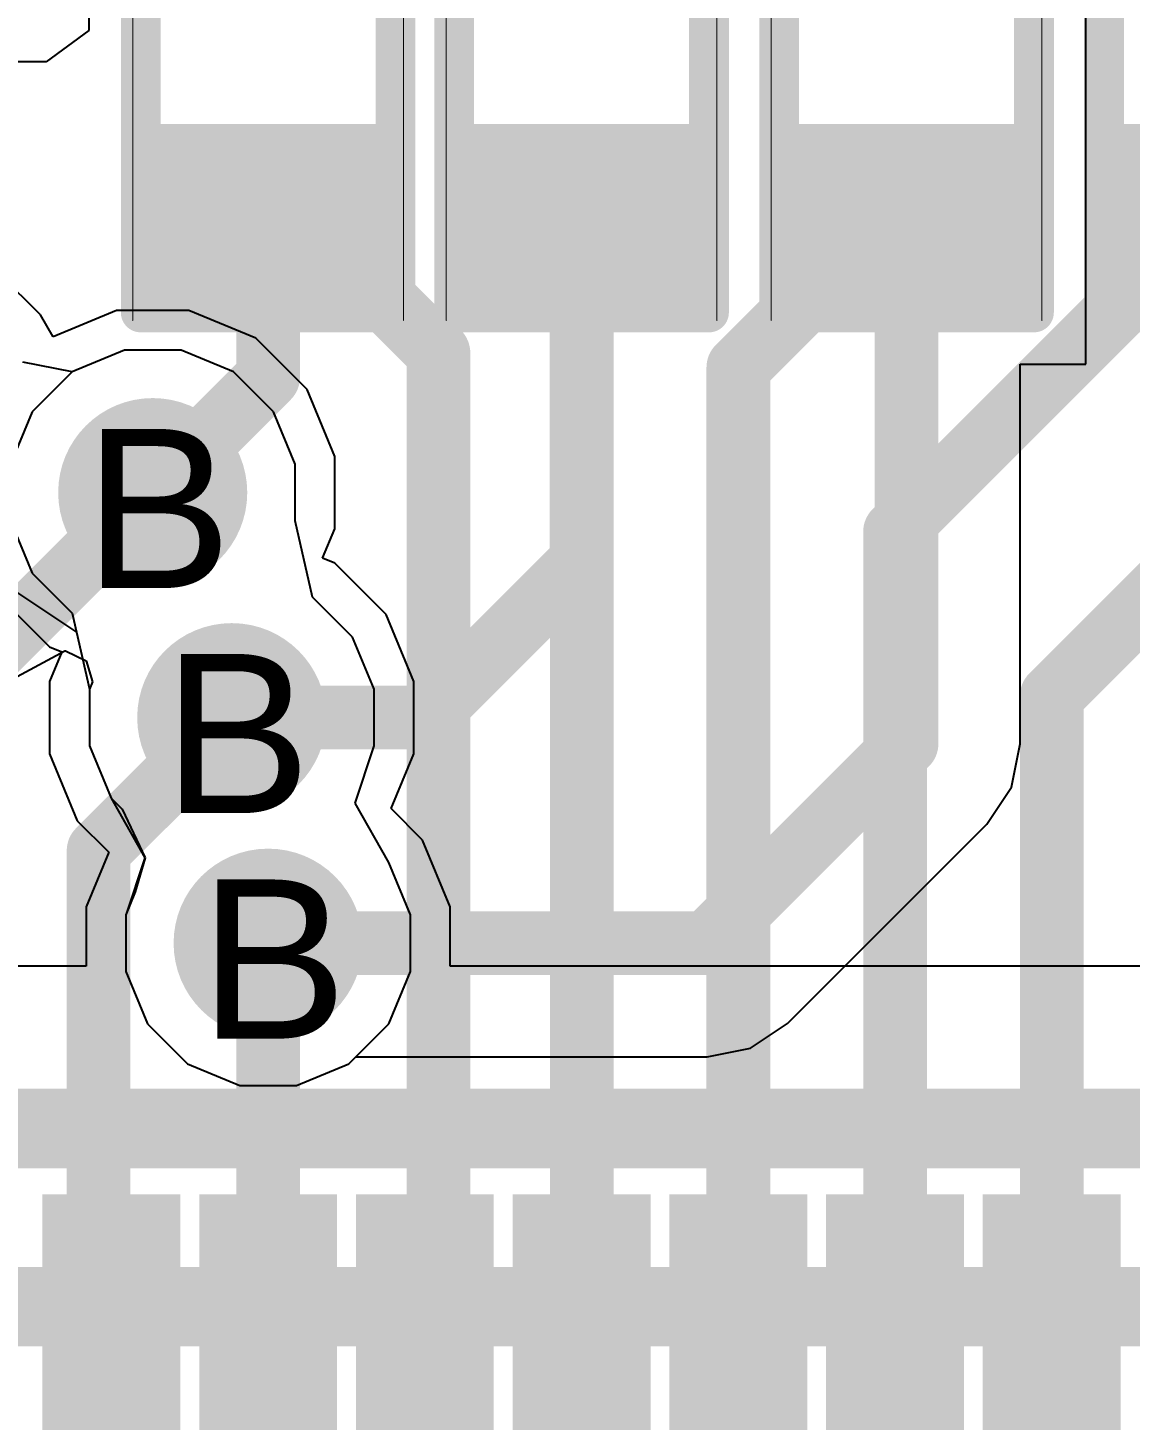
# Model space of a CAD drawing. Header units: inches. Extents: x 0 to 5379, y 0 to 5429.
# Drawn here: x 103.477 to 106.994, y 136.918 to 141.362 of the extents above; entities that cross this region are included whole.
import ezdxf

# ---------------------------------------------------------------- set-up
doc = ezdxf.new("R2010")
doc.units = ezdxf.units.IN
for name, color, linetype in [('Bottom Layer', 5, 'Continuous'), ('Bottom Overlay', 54, 'Continuous'), ('Bottom Paste', 16, 'Continuous'), ('Bottom Solder', 6, 'Continuous'), ('Drill Drawing', 1, 'Continuous'), ('GND01', 16, 'Continuous'), ('GND02', 76, 'Continuous'), ('PWR', 156, 'Continuous'), ('SIG 01', 90, 'Continuous'), ('Top Layer', 1, 'Continuous'), ('Top Overlay', 2, 'Continuous'), ('Top Paste', 8, 'Continuous'), ('Top Solder', 216, 'Continuous'), ('Via Holes', 16, 'Continuous')]:
    doc.layers.add(name, color=color, linetype=linetype)
doc.styles.add('Arial', font='', dxfattribs={"height": 0.2})
doc.styles.get('Arial').set_extended_font_data('Arial')

# ---------------------------------------------------------------- blocks, each defined once
blk = doc.blocks.new('64_VFQFPN_9X9_138')
at = {"layer": 'Top Layer'}
for points in [[(-3.396, -4.0658), (-3.096, -4.0658), (-3.096, -4.9258), (-3.396, -4.9258)], [(-2.896, -4.0658), (-2.596, -4.0658), (-2.596, -4.9258), (-2.896, -4.9258)], [(-2.396, -4.0658), (-2.096, -4.0658), (-2.096, -4.9258), (-2.396, -4.9258)], [(-1.896, -4.0658), (-1.596, -4.0658), (-1.596, -4.9258), (-1.896, -4.9258)], [(-1.396, -4.0658), (-1.096, -4.0658), (-1.096, -4.9258), (-1.396, -4.9258)], [(-0.896, -4.0658), (-0.596, -4.0658), (-0.596, -4.9258), (-0.896, -4.9258)], [(-0.396, -4.0658), (-0.096, -4.0658), (-0.096, -4.9258), (-0.396, -4.9258)]]:
    blk.add_hatch(color=1, dxfattribs=at).paths.add_polyline_path(points)
at = {"layer": 'Top Paste'}
for points in [[(-3.396, -4.0658), (-3.096, -4.0658), (-3.096, -4.9258), (-3.396, -4.9258)], [(-2.896, -4.0658), (-2.596, -4.0658), (-2.596, -4.9258), (-2.896, -4.9258)], [(-2.396, -4.0658), (-2.096, -4.0658), (-2.096, -4.9258), (-2.396, -4.9258)], [(-1.896, -4.0658), (-1.596, -4.0658), (-1.596, -4.9258), (-1.896, -4.9258)], [(-1.396, -4.0658), (-1.096, -4.0658), (-1.096, -4.9258), (-1.396, -4.9258)], [(-0.896, -4.0658), (-0.596, -4.0658), (-0.596, -4.9258), (-0.896, -4.9258)], [(-0.396, -4.0658), (-0.096, -4.0658), (-0.096, -4.9258), (-0.396, -4.9258)]]:
    blk.add_hatch(color=8, dxfattribs=at).paths.add_polyline_path(points)
at = {"layer": 'Top Solder'}
for points in [[(-3.466, -3.9958), (-3.026, -3.9958), (-3.026, -4.9958), (-3.466, -4.9958)], [(-2.966, -3.9958), (-2.526, -3.9958), (-2.526, -4.9958), (-2.966, -4.9958)], [(-2.466, -3.9958), (-2.026, -3.9958), (-2.026, -4.9958), (-2.466, -4.9958)], [(-1.966, -3.9958), (-1.526, -3.9958), (-1.526, -4.9958), (-1.966, -4.9958)], [(-1.466, -3.9958), (-1.026, -3.9958), (-1.026, -4.9958), (-1.466, -4.9958)], [(-0.966, -3.9958), (-0.526, -3.9958), (-0.526, -4.9958), (-0.966, -4.9958)], [(-0.466, -3.9958), (-0.026, -3.9958), (-0.026, -4.9958), (-0.466, -4.9958)]]:
    blk.add_hatch(color=216, dxfattribs=at).paths.add_polyline_path(points)
blk = doc.blocks.new('R___0402_298')
at = {"layer": 'Top Layer'}
for points in [[(-0.6985, -0.3175), (-0.6985, 0.3175), (-0.2413, 0.3175), (-0.2413, -0.3175)], [(0.2413, -0.3175), (0.2413, 0.3175), (0.6985, 0.3175), (0.6985, -0.3175)]]:
    blk.add_hatch(color=1, dxfattribs=at).paths.add_polyline_path(points)
at = {"layer": 'Top Paste'}
for points in [[(-0.6985, -0.3175), (-0.6985, 0.3175), (-0.2413, 0.3175), (-0.2413, -0.3175)], [(0.2413, -0.3175), (0.2413, 0.3175), (0.6985, 0.3175), (0.6985, -0.3175)]]:
    blk.add_hatch(color=8, dxfattribs=at).paths.add_polyline_path(points)
at = {"layer": 'Top Solder'}
for points in [[(-0.7535, -0.3725), (-0.7535, 0.3725), (-0.1863, 0.3725), (-0.1863, -0.3725)], [(0.1863, -0.3725), (0.1863, 0.3725), (0.7535, 0.3725), (0.7535, -0.3725)]]:
    blk.add_hatch(color=216, dxfattribs=at).paths.add_polyline_path(points)
at = {"layer": 'Top Overlay'}
for points in [[(-0.7874, 0.4064, 0.127, 0.127, 0), (-0.7874, -0.4064, 0.127, 0.127, 0)], [(-0.7874, 0.4064, 0.127, 0.127, 0), (0.7874, 0.4064, 0.127, 0.127, 0)], [(0.7874, 0.4064, 0.127, 0.127, 0), (0.7874, -0.4064, 0.127, 0.127, 0)], [(-0.7874, -0.4064, 0.127, 0.127, 0), (0.7874, -0.4064, 0.127, 0.127, 0)], [(-0.8128, -0.4318, 0.00323, 0.00323, 0), (0.8128, -0.4318, 0.00323, 0.00323, 0)]]:
    blk.add_lwpolyline(points, format="xyseb", dxfattribs=at)
for points in [[(-0.8191, 0.4064, 0.0635, 0.0635, 1), (-0.7556, 0.4064, 0.0635, 0.0635, 1)], [(-0.8191, 0.4064, 0.0635, 0.0635, 1), (-0.7556, 0.4064, 0.0635, 0.0635, 1)], [(0.7556, 0.4064, 0.0635, 0.0635, 1), (0.8191, 0.4064, 0.0635, 0.0635, 1)], [(0.7556, 0.4064, 0.0635, 0.0635, 1), (0.8191, 0.4064, 0.0635, 0.0635, 1)], [(-0.8191, -0.4064, 0.0635, 0.0635, 1), (-0.7556, -0.4064, 0.0635, 0.0635, 1)], [(-0.8191, -0.4064, 0.0635, 0.0635, 1), (-0.7556, -0.4064, 0.0635, 0.0635, 1)], [(0.7556, -0.4064, 0.0635, 0.0635, 1), (0.8191, -0.4064, 0.0635, 0.0635, 1)], [(0.7556, -0.4064, 0.0635, 0.0635, 1), (0.8191, -0.4064, 0.0635, 0.0635, 1)], [(-0.8136, -0.4318, 0.00161, 0.00161, 1), (-0.812, -0.4318, 0.00161, 0.00161, 1)], [(0.812, -0.4318, 0.00161, 0.00161, 1), (0.8136, -0.4318, 0.00161, 0.00161, 1)]]:
    blk.add_lwpolyline(points, format="xyseb", close=True, dxfattribs=at)
blk = doc.blocks.new('R___0402_300')
at = {"layer": 'Top Layer'}
for points in [[(-0.6985, -0.3175), (-0.6985, 0.3175), (-0.2413, 0.3175), (-0.2413, -0.3175)], [(0.2413, -0.3175), (0.2413, 0.3175), (0.6985, 0.3175), (0.6985, -0.3175)]]:
    blk.add_hatch(color=1, dxfattribs=at).paths.add_polyline_path(points)
at = {"layer": 'Top Paste'}
for points in [[(-0.6985, -0.3175), (-0.6985, 0.3175), (-0.2413, 0.3175), (-0.2413, -0.3175)], [(0.2413, -0.3175), (0.2413, 0.3175), (0.6985, 0.3175), (0.6985, -0.3175)]]:
    blk.add_hatch(color=8, dxfattribs=at).paths.add_polyline_path(points)
at = {"layer": 'Top Solder'}
for points in [[(-0.7535, -0.3725), (-0.7535, 0.3725), (-0.1863, 0.3725), (-0.1863, -0.3725)], [(0.1863, -0.3725), (0.1863, 0.3725), (0.7535, 0.3725), (0.7535, -0.3725)]]:
    blk.add_hatch(color=216, dxfattribs=at).paths.add_polyline_path(points)
at = {"layer": 'Top Overlay'}
for points in [[(-0.7874, 0.4064, 0.127, 0.127, 0), (-0.7874, -0.4064, 0.127, 0.127, 0)], [(-0.7874, 0.4064, 0.127, 0.127, 0), (0.7874, 0.4064, 0.127, 0.127, 0)], [(0.7874, 0.4064, 0.127, 0.127, 0), (0.7874, -0.4064, 0.127, 0.127, 0)], [(-0.7874, -0.4064, 0.127, 0.127, 0), (0.7874, -0.4064, 0.127, 0.127, 0)], [(-0.8128, -0.4318, 0.00323, 0.00323, 0), (0.8128, -0.4318, 0.00323, 0.00323, 0)]]:
    blk.add_lwpolyline(points, format="xyseb", dxfattribs=at)
for points in [[(-0.8191, 0.4064, 0.0635, 0.0635, 1), (-0.7556, 0.4064, 0.0635, 0.0635, 1)], [(-0.8191, 0.4064, 0.0635, 0.0635, 1), (-0.7556, 0.4064, 0.0635, 0.0635, 1)], [(0.7556, 0.4064, 0.0635, 0.0635, 1), (0.8191, 0.4064, 0.0635, 0.0635, 1)], [(0.7556, 0.4064, 0.0635, 0.0635, 1), (0.8191, 0.4064, 0.0635, 0.0635, 1)], [(-0.8191, -0.4064, 0.0635, 0.0635, 1), (-0.7556, -0.4064, 0.0635, 0.0635, 1)], [(-0.8191, -0.4064, 0.0635, 0.0635, 1), (-0.7556, -0.4064, 0.0635, 0.0635, 1)], [(0.7556, -0.4064, 0.0635, 0.0635, 1), (0.8191, -0.4064, 0.0635, 0.0635, 1)], [(0.7556, -0.4064, 0.0635, 0.0635, 1), (0.8191, -0.4064, 0.0635, 0.0635, 1)], [(-0.8136, -0.4318, 0.00161, 0.00161, 1), (-0.812, -0.4318, 0.00161, 0.00161, 1)], [(0.812, -0.4318, 0.00161, 0.00161, 1), (0.8136, -0.4318, 0.00161, 0.00161, 1)]]:
    blk.add_lwpolyline(points, format="xyseb", close=True, dxfattribs=at)
blk = doc.blocks.new('R___0402_B_307')
at = {"layer": 'Bottom Layer'}
for points in [[(-0.2413, 0.3175), (-0.2413, -0.3175), (-0.6985, -0.3175), (-0.6985, 0.3175)], [(0.6985, 0.3175), (0.6985, -0.3175), (0.2413, -0.3175), (0.2413, 0.3175)]]:
    blk.add_hatch(color=5, dxfattribs=at).paths.add_polyline_path(points)
at = {"layer": 'Bottom Paste'}
for points in [[(-0.2413, 0.3175), (-0.2413, -0.3175), (-0.6985, -0.3175), (-0.6985, 0.3175)], [(0.6985, 0.3175), (0.6985, -0.3175), (0.2413, -0.3175), (0.2413, 0.3175)]]:
    blk.add_hatch(color=16, dxfattribs=at).paths.add_polyline_path(points)
at = {"layer": 'Bottom Solder'}
for points in [[(-0.1863, 0.3725), (-0.1863, -0.3725), (-0.7535, -0.3725), (-0.7535, 0.3725)], [(0.7535, 0.3725), (0.7535, -0.3725), (0.1863, -0.3725), (0.1863, 0.3725)]]:
    blk.add_hatch(color=6, dxfattribs=at).paths.add_polyline_path(points)
at = {"layer": 'Bottom Overlay'}
for points in [[(-0.7874, 0.4064, 0.127, 0.127, 0), (0.7874, 0.4064, 0.127, 0.127, 0)], [(-0.7874, 0.4064, 0.127, 0.127, 0), (-0.7874, -0.4064, 0.127, 0.127, 0)], [(0.7874, 0.4064, 0.127, 0.127, 0), (0.7874, -0.4064, 0.127, 0.127, 0)], [(-0.8128, 0.4318, 0.00323, 0.00323, 0), (0.8128, 0.4318, 0.00323, 0.00323, 0)], [(-0.7874, -0.4064, 0.127, 0.127, 0), (0.7874, -0.4064, 0.127, 0.127, 0)]]:
    blk.add_lwpolyline(points, format="xyseb", dxfattribs=at)
for points in [[(-0.8191, 0.4064, 0.0635, 0.0635, 1), (-0.7556, 0.4064, 0.0635, 0.0635, 1)], [(-0.8191, 0.4064, 0.0635, 0.0635, 1), (-0.7556, 0.4064, 0.0635, 0.0635, 1)], [(0.7556, 0.4064, 0.0635, 0.0635, 1), (0.8191, 0.4064, 0.0635, 0.0635, 1)], [(0.7556, 0.4064, 0.0635, 0.0635, 1), (0.8191, 0.4064, 0.0635, 0.0635, 1)], [(-0.8136, 0.4318, 0.00161, 0.00161, 1), (-0.812, 0.4318, 0.00161, 0.00161, 1)], [(0.812, 0.4318, 0.00161, 0.00161, 1), (0.8136, 0.4318, 0.00161, 0.00161, 1)], [(-0.8191, -0.4064, 0.0635, 0.0635, 1), (-0.7556, -0.4064, 0.0635, 0.0635, 1)], [(-0.8191, -0.4064, 0.0635, 0.0635, 1), (-0.7556, -0.4064, 0.0635, 0.0635, 1)], [(0.7556, -0.4064, 0.0635, 0.0635, 1), (0.8191, -0.4064, 0.0635, 0.0635, 1)], [(0.7556, -0.4064, 0.0635, 0.0635, 1), (0.8191, -0.4064, 0.0635, 0.0635, 1)]]:
    blk.add_lwpolyline(points, format="xyseb", close=True, dxfattribs=at)
blk = doc.blocks.new('R___0402_B_309')
at = {"layer": 'Bottom Layer'}
for points in [[(-0.2413, 0.3175), (-0.2413, -0.3175), (-0.6985, -0.3175), (-0.6985, 0.3175)], [(0.6985, 0.3175), (0.6985, -0.3175), (0.2413, -0.3175), (0.2413, 0.3175)]]:
    blk.add_hatch(color=5, dxfattribs=at).paths.add_polyline_path(points)
at = {"layer": 'Bottom Paste'}
for points in [[(-0.2413, 0.3175), (-0.2413, -0.3175), (-0.6985, -0.3175), (-0.6985, 0.3175)], [(0.6985, 0.3175), (0.6985, -0.3175), (0.2413, -0.3175), (0.2413, 0.3175)]]:
    blk.add_hatch(color=16, dxfattribs=at).paths.add_polyline_path(points)
at = {"layer": 'Bottom Solder'}
for points in [[(-0.1863, 0.3725), (-0.1863, -0.3725), (-0.7535, -0.3725), (-0.7535, 0.3725)], [(0.7535, 0.3725), (0.7535, -0.3725), (0.1863, -0.3725), (0.1863, 0.3725)]]:
    blk.add_hatch(color=6, dxfattribs=at).paths.add_polyline_path(points)
at = {"layer": 'Bottom Overlay'}
for points in [[(-0.7874, 0.4064, 0.127, 0.127, 0), (0.7874, 0.4064, 0.127, 0.127, 0)], [(-0.7874, 0.4064, 0.127, 0.127, 0), (-0.7874, -0.4064, 0.127, 0.127, 0)], [(0.7874, 0.4064, 0.127, 0.127, 0), (0.7874, -0.4064, 0.127, 0.127, 0)], [(-0.8128, 0.4318, 0.00323, 0.00323, 0), (0.8128, 0.4318, 0.00323, 0.00323, 0)], [(-0.7874, -0.4064, 0.127, 0.127, 0), (0.7874, -0.4064, 0.127, 0.127, 0)]]:
    blk.add_lwpolyline(points, format="xyseb", dxfattribs=at)
for points in [[(-0.8191, 0.4064, 0.0635, 0.0635, 1), (-0.7556, 0.4064, 0.0635, 0.0635, 1)], [(-0.8191, 0.4064, 0.0635, 0.0635, 1), (-0.7556, 0.4064, 0.0635, 0.0635, 1)], [(0.7556, 0.4064, 0.0635, 0.0635, 1), (0.8191, 0.4064, 0.0635, 0.0635, 1)], [(0.7556, 0.4064, 0.0635, 0.0635, 1), (0.8191, 0.4064, 0.0635, 0.0635, 1)], [(-0.8136, 0.4318, 0.00161, 0.00161, 1), (-0.812, 0.4318, 0.00161, 0.00161, 1)], [(0.812, 0.4318, 0.00161, 0.00161, 1), (0.8136, 0.4318, 0.00161, 0.00161, 1)], [(-0.8191, -0.4064, 0.0635, 0.0635, 1), (-0.7556, -0.4064, 0.0635, 0.0635, 1)], [(-0.8191, -0.4064, 0.0635, 0.0635, 1), (-0.7556, -0.4064, 0.0635, 0.0635, 1)], [(0.7556, -0.4064, 0.0635, 0.0635, 1), (0.8191, -0.4064, 0.0635, 0.0635, 1)], [(0.7556, -0.4064, 0.0635, 0.0635, 1), (0.8191, -0.4064, 0.0635, 0.0635, 1)]]:
    blk.add_lwpolyline(points, format="xyseb", close=True, dxfattribs=at)
blk = doc.blocks.new('R___0402_B_310')
at = {"layer": 'Bottom Layer'}
for points in [[(-0.2413, 0.3175), (-0.2413, -0.3175), (-0.6985, -0.3175), (-0.6985, 0.3175)], [(0.6985, 0.3175), (0.6985, -0.3175), (0.2413, -0.3175), (0.2413, 0.3175)]]:
    blk.add_hatch(color=5, dxfattribs=at).paths.add_polyline_path(points)
at = {"layer": 'Bottom Paste'}
for points in [[(-0.2413, 0.3175), (-0.2413, -0.3175), (-0.6985, -0.3175), (-0.6985, 0.3175)], [(0.6985, 0.3175), (0.6985, -0.3175), (0.2413, -0.3175), (0.2413, 0.3175)]]:
    blk.add_hatch(color=16, dxfattribs=at).paths.add_polyline_path(points)
at = {"layer": 'Bottom Solder'}
for points in [[(-0.1863, 0.3725), (-0.1863, -0.3725), (-0.7535, -0.3725), (-0.7535, 0.3725)], [(0.7535, 0.3725), (0.7535, -0.3725), (0.1863, -0.3725), (0.1863, 0.3725)]]:
    blk.add_hatch(color=6, dxfattribs=at).paths.add_polyline_path(points)
at = {"layer": 'Bottom Overlay'}
for points in [[(-0.7874, 0.4064, 0.127, 0.127, 0), (0.7874, 0.4064, 0.127, 0.127, 0)], [(-0.7874, 0.4064, 0.127, 0.127, 0), (-0.7874, -0.4064, 0.127, 0.127, 0)], [(0.7874, 0.4064, 0.127, 0.127, 0), (0.7874, -0.4064, 0.127, 0.127, 0)], [(-0.8128, 0.4318, 0.00323, 0.00323, 0), (0.8128, 0.4318, 0.00323, 0.00323, 0)], [(-0.7874, -0.4064, 0.127, 0.127, 0), (0.7874, -0.4064, 0.127, 0.127, 0)]]:
    blk.add_lwpolyline(points, format="xyseb", dxfattribs=at)
for points in [[(-0.8191, 0.4064, 0.0635, 0.0635, 1), (-0.7556, 0.4064, 0.0635, 0.0635, 1)], [(-0.8191, 0.4064, 0.0635, 0.0635, 1), (-0.7556, 0.4064, 0.0635, 0.0635, 1)], [(0.7556, 0.4064, 0.0635, 0.0635, 1), (0.8191, 0.4064, 0.0635, 0.0635, 1)], [(0.7556, 0.4064, 0.0635, 0.0635, 1), (0.8191, 0.4064, 0.0635, 0.0635, 1)], [(-0.8136, 0.4318, 0.00161, 0.00161, 1), (-0.812, 0.4318, 0.00161, 0.00161, 1)], [(0.812, 0.4318, 0.00161, 0.00161, 1), (0.8136, 0.4318, 0.00161, 0.00161, 1)], [(-0.8191, -0.4064, 0.0635, 0.0635, 1), (-0.7556, -0.4064, 0.0635, 0.0635, 1)], [(-0.8191, -0.4064, 0.0635, 0.0635, 1), (-0.7556, -0.4064, 0.0635, 0.0635, 1)], [(0.7556, -0.4064, 0.0635, 0.0635, 1), (0.8191, -0.4064, 0.0635, 0.0635, 1)], [(0.7556, -0.4064, 0.0635, 0.0635, 1), (0.8191, -0.4064, 0.0635, 0.0635, 1)]]:
    blk.add_lwpolyline(points, format="xyseb", close=True, dxfattribs=at)
blk = doc.blocks.new('R___0402_320')
at = {"layer": 'Top Layer'}
for points in [[(-0.6985, -0.3175), (-0.6985, 0.3175), (-0.2413, 0.3175), (-0.2413, -0.3175)], [(0.2413, -0.3175), (0.2413, 0.3175), (0.6985, 0.3175), (0.6985, -0.3175)]]:
    blk.add_hatch(color=1, dxfattribs=at).paths.add_polyline_path(points)
at = {"layer": 'Top Paste'}
for points in [[(-0.6985, -0.3175), (-0.6985, 0.3175), (-0.2413, 0.3175), (-0.2413, -0.3175)], [(0.2413, -0.3175), (0.2413, 0.3175), (0.6985, 0.3175), (0.6985, -0.3175)]]:
    blk.add_hatch(color=8, dxfattribs=at).paths.add_polyline_path(points)
at = {"layer": 'Top Solder'}
for points in [[(-0.7535, -0.3725), (-0.7535, 0.3725), (-0.1863, 0.3725), (-0.1863, -0.3725)], [(0.1863, -0.3725), (0.1863, 0.3725), (0.7535, 0.3725), (0.7535, -0.3725)]]:
    blk.add_hatch(color=216, dxfattribs=at).paths.add_polyline_path(points)
at = {"layer": 'Top Overlay'}
for points in [[(-0.7874, 0.4064, 0.127, 0.127, 0), (-0.7874, -0.4064, 0.127, 0.127, 0)], [(-0.7874, 0.4064, 0.127, 0.127, 0), (0.7874, 0.4064, 0.127, 0.127, 0)], [(0.7874, 0.4064, 0.127, 0.127, 0), (0.7874, -0.4064, 0.127, 0.127, 0)], [(-0.7874, -0.4064, 0.127, 0.127, 0), (0.7874, -0.4064, 0.127, 0.127, 0)], [(-0.8128, -0.4318, 0.00323, 0.00323, 0), (0.8128, -0.4318, 0.00323, 0.00323, 0)]]:
    blk.add_lwpolyline(points, format="xyseb", dxfattribs=at)
for points in [[(-0.8191, 0.4064, 0.0635, 0.0635, 1), (-0.7556, 0.4064, 0.0635, 0.0635, 1)], [(-0.8191, 0.4064, 0.0635, 0.0635, 1), (-0.7556, 0.4064, 0.0635, 0.0635, 1)], [(0.7556, 0.4064, 0.0635, 0.0635, 1), (0.8191, 0.4064, 0.0635, 0.0635, 1)], [(0.7556, 0.4064, 0.0635, 0.0635, 1), (0.8191, 0.4064, 0.0635, 0.0635, 1)], [(-0.8191, -0.4064, 0.0635, 0.0635, 1), (-0.7556, -0.4064, 0.0635, 0.0635, 1)], [(-0.8191, -0.4064, 0.0635, 0.0635, 1), (-0.7556, -0.4064, 0.0635, 0.0635, 1)], [(0.7556, -0.4064, 0.0635, 0.0635, 1), (0.8191, -0.4064, 0.0635, 0.0635, 1)], [(0.7556, -0.4064, 0.0635, 0.0635, 1), (0.8191, -0.4064, 0.0635, 0.0635, 1)], [(-0.8136, -0.4318, 0.00161, 0.00161, 1), (-0.812, -0.4318, 0.00161, 0.00161, 1)], [(0.812, -0.4318, 0.00161, 0.00161, 1), (0.8136, -0.4318, 0.00161, 0.00161, 1)]]:
    blk.add_lwpolyline(points, format="xyseb", close=True, dxfattribs=at)
blk = doc.blocks.new('R___0402_321')
at = {"layer": 'Top Layer'}
for points in [[(-0.6985, -0.3175), (-0.6985, 0.3175), (-0.2413, 0.3175), (-0.2413, -0.3175)], [(0.2413, -0.3175), (0.2413, 0.3175), (0.6985, 0.3175), (0.6985, -0.3175)]]:
    blk.add_hatch(color=1, dxfattribs=at).paths.add_polyline_path(points)
at = {"layer": 'Top Paste'}
for points in [[(-0.6985, -0.3175), (-0.6985, 0.3175), (-0.2413, 0.3175), (-0.2413, -0.3175)], [(0.2413, -0.3175), (0.2413, 0.3175), (0.6985, 0.3175), (0.6985, -0.3175)]]:
    blk.add_hatch(color=8, dxfattribs=at).paths.add_polyline_path(points)
at = {"layer": 'Top Solder'}
for points in [[(-0.7535, -0.3725), (-0.7535, 0.3725), (-0.1863, 0.3725), (-0.1863, -0.3725)], [(0.1863, -0.3725), (0.1863, 0.3725), (0.7535, 0.3725), (0.7535, -0.3725)]]:
    blk.add_hatch(color=216, dxfattribs=at).paths.add_polyline_path(points)
at = {"layer": 'Top Overlay'}
for points in [[(-0.7874, 0.4064, 0.127, 0.127, 0), (-0.7874, -0.4064, 0.127, 0.127, 0)], [(-0.7874, 0.4064, 0.127, 0.127, 0), (0.7874, 0.4064, 0.127, 0.127, 0)], [(0.7874, 0.4064, 0.127, 0.127, 0), (0.7874, -0.4064, 0.127, 0.127, 0)], [(-0.7874, -0.4064, 0.127, 0.127, 0), (0.7874, -0.4064, 0.127, 0.127, 0)], [(-0.8128, -0.4318, 0.00323, 0.00323, 0), (0.8128, -0.4318, 0.00323, 0.00323, 0)]]:
    blk.add_lwpolyline(points, format="xyseb", dxfattribs=at)
for points in [[(-0.8191, 0.4064, 0.0635, 0.0635, 1), (-0.7556, 0.4064, 0.0635, 0.0635, 1)], [(-0.8191, 0.4064, 0.0635, 0.0635, 1), (-0.7556, 0.4064, 0.0635, 0.0635, 1)], [(0.7556, 0.4064, 0.0635, 0.0635, 1), (0.8191, 0.4064, 0.0635, 0.0635, 1)], [(0.7556, 0.4064, 0.0635, 0.0635, 1), (0.8191, 0.4064, 0.0635, 0.0635, 1)], [(-0.8191, -0.4064, 0.0635, 0.0635, 1), (-0.7556, -0.4064, 0.0635, 0.0635, 1)], [(-0.8191, -0.4064, 0.0635, 0.0635, 1), (-0.7556, -0.4064, 0.0635, 0.0635, 1)], [(0.7556, -0.4064, 0.0635, 0.0635, 1), (0.8191, -0.4064, 0.0635, 0.0635, 1)], [(0.7556, -0.4064, 0.0635, 0.0635, 1), (0.8191, -0.4064, 0.0635, 0.0635, 1)], [(-0.8136, -0.4318, 0.00161, 0.00161, 1), (-0.812, -0.4318, 0.00161, 0.00161, 1)], [(0.812, -0.4318, 0.00161, 0.00161, 1), (0.8136, -0.4318, 0.00161, 0.00161, 1)]]:
    blk.add_lwpolyline(points, format="xyseb", close=True, dxfattribs=at)

msp = doc.modelspace()

# ---------------------------------------------------------------- hatches: boundary and pattern name
at = {"layer": 'Bottom Layer'}
h = msp.add_hatch(color=5, dxfattribs=at)
edge = h.paths.add_edge_path()
edge.add_arc((103.8758, 139.8785), 0.2, 0, 360)
h = msp.add_hatch(color=5, dxfattribs=at)
edge = h.paths.add_edge_path()
edge.add_arc((104.1279, 139.1603), 0.2, 0, 360)
h = msp.add_hatch(color=5, dxfattribs=at)
edge = h.paths.add_edge_path()
edge.add_arc((104.244, 138.4405), 0.2, 0, 360)
at = {"layer": 'Bottom Solder'}
h = msp.add_hatch(color=6, dxfattribs=at)
edge = h.paths.add_edge_path()
edge.add_arc((103.8758, 139.8785), 0.3016, 0, 360)
h = msp.add_hatch(color=6, dxfattribs=at)
edge = h.paths.add_edge_path()
edge.add_arc((104.1279, 139.1603), 0.3016, 0, 360)
h = msp.add_hatch(color=6, dxfattribs=at)
edge = h.paths.add_edge_path()
edge.add_arc((104.244, 138.4405), 0.3016, 0, 360)
at = {"layer": 'GND01'}
h = msp.add_hatch(color=16, dxfattribs=at)
edge = h.paths.add_edge_path()
edge.add_arc((103.8758, 139.8785), 0.2, 0, 360)
h = msp.add_hatch(color=16, dxfattribs=at)
edge = h.paths.add_edge_path()
edge.add_arc((104.1279, 139.1603), 0.2, 0, 360)
h = msp.add_hatch(color=16, dxfattribs=at)
edge = h.paths.add_edge_path()
edge.add_arc((104.244, 138.4405), 0.2, 0, 360)
at = {"layer": 'GND02'}
h = msp.add_hatch(color=76, dxfattribs=at)
edge = h.paths.add_edge_path()
edge.add_arc((103.8758, 139.8785), 0.2, 0, 360)
h = msp.add_hatch(color=76, dxfattribs=at)
edge = h.paths.add_edge_path()
edge.add_arc((104.1279, 139.1603), 0.2, 0, 360)
h = msp.add_hatch(color=76, dxfattribs=at)
edge = h.paths.add_edge_path()
edge.add_arc((104.244, 138.4405), 0.2, 0, 360)
at = {"layer": 'PWR'}
h = msp.add_hatch(color=156, dxfattribs=at)
edge = h.paths.add_edge_path()
edge.add_arc((103.8758, 139.8785), 0.2, 0, 360)
h = msp.add_hatch(color=156, dxfattribs=at)
edge = h.paths.add_edge_path()
edge.add_arc((104.1279, 139.1603), 0.2, 0, 360)
h = msp.add_hatch(color=156, dxfattribs=at)
edge = h.paths.add_edge_path()
edge.add_arc((104.244, 138.4405), 0.2, 0, 360)
at = {"layer": 'SIG 01'}
h = msp.add_hatch(color=90, dxfattribs=at)
edge = h.paths.add_edge_path()
edge.add_arc((103.8758, 139.8785), 0.2, 0, 360)
h = msp.add_hatch(color=90, dxfattribs=at)
edge = h.paths.add_edge_path()
edge.add_arc((104.1279, 139.1603), 0.2, 0, 360)
h = msp.add_hatch(color=90, dxfattribs=at)
edge = h.paths.add_edge_path()
edge.add_arc((104.244, 138.4405), 0.2, 0, 360)
at = {"layer": 'Top Layer'}
h = msp.add_hatch(color=1, dxfattribs=at)
edge = h.paths.add_edge_path()
edge.add_arc((103.8758, 139.8785), 0.2, 0, 360)
h = msp.add_hatch(color=1, dxfattribs=at)
edge = h.paths.add_edge_path()
edge.add_arc((104.1279, 139.1603), 0.2, 0, 360)
h = msp.add_hatch(color=1, dxfattribs=at)
edge = h.paths.add_edge_path()
edge.add_arc((104.244, 138.4405), 0.2, 0, 360)
at = {"layer": 'Top Solder'}
h = msp.add_hatch(color=216, dxfattribs=at)
edge = h.paths.add_edge_path()
edge.add_arc((103.8758, 139.8785), 0.3016, 0, 360)
h = msp.add_hatch(color=216, dxfattribs=at)
edge = h.paths.add_edge_path()
edge.add_arc((104.1279, 139.1603), 0.3016, 0, 360)
h = msp.add_hatch(color=216, dxfattribs=at)
edge = h.paths.add_edge_path()
edge.add_arc((104.244, 138.4405), 0.3016, 0, 360)
at = {"layer": 'Via Holes'}
h = msp.add_hatch(color=7, dxfattribs=at)
edge = h.paths.add_edge_path()
edge.add_arc((103.8758, 139.8785), 0.1, 0, 360)
h = msp.add_hatch(color=7, dxfattribs=at)
edge = h.paths.add_edge_path()
edge.add_arc((104.1279, 139.1603), 0.1, 0, 360)
h = msp.add_hatch(color=7, dxfattribs=at)
edge = h.paths.add_edge_path()
edge.add_arc((104.244, 138.4405), 0.1, 0, 360)

# ---------------------------------------------------------------- linework, layer by layer
at = {"layer": 'Bottom Layer'}
for p, q in [((103.6725, 142.1932), (103.6725, 141.3534)), ((106.8522, 141.228), (106.8522, 142.1932)), ((103.6725, 141.3534), (103.5361, 141.2534)), ((103.5361, 141.2534), (101.4185, 141.2534)), ((106.8522, 140.2882), (106.8522, 141.228)), ((106.6433, 139.077), (106.6433, 140.2882)), ((106.6433, 140.2882), (106.8522, 140.2882)), ((103.4021, 139.2694), (103.5957, 139.3732)), ((103.5957, 139.3732), (103.5972, 139.3731)), ((103.5972, 139.3731), (103.6638, 139.3412)), ((103.6638, 139.3412), (103.6837, 139.2743)), ((103.6837, 139.2743), (103.6739, 139.2506)), ((103.6739, 139.2506), (103.6739, 139.07)), ((103.6739, 139.07), (103.743, 138.9032)), ((106.6157, 138.9383), (106.6433, 139.077)), ((106.6433, 139.077), (106.6433, 139.077)), ((103.743, 138.9032), (103.7781, 138.8681)), ((106.5371, 138.8206), (106.6157, 138.9383)), ((103.7781, 138.8681), (103.8522, 138.7123)), ((105.9006, 138.1841), (106.5371, 138.8206)), ((106.5371, 138.8206), (106.5371, 138.8206)), ((103.8522, 138.7123), (103.8203, 138.6039)), ((103.8203, 138.6039), (103.79, 138.5308)), ((103.79, 138.5308), (103.79, 138.3502)), ((103.79, 138.3502), (103.8591, 138.1833)), ((103.8591, 138.1833), (103.9868, 138.0556)), ((105.783, 138.1055), (105.9006, 138.1841)), ((105.6442, 138.0779), (105.783, 138.1055)), ((104.5012, 138.0556), (104.5235, 138.0779)), ((104.5235, 138.0779), (105.6442, 138.0779)), ((105.6442, 138.0779), (105.6442, 138.0779)), ((103.9868, 138.0556), (104.1537, 137.9865)), ((104.3343, 137.9865), (104.5012, 138.0556)), ((104.1537, 137.9865), (104.3343, 137.9865))]:
    msp.add_line(p, q, dxfattribs=at)
for points in [[(104.244, 140.2467, 0.2032, 0.2032, 0), (104.244, 140.7708, 0.2032, 0.2032, 0)], [(105.244, 139.659, 0.2032, 0.2032, 0), (105.244, 140.7708, 0.2032, 0.2032, 0)], [(106.2807, 139.077, 0.2032, 0.2032, 0), (106.2807, 140.7708, 0.2032, 0.2032, 0)], [(103.8758, 139.8785, 0.2032, 0.2032, 0), (104.244, 140.2467, 0.2032, 0.2032, 0)], [(104.7453, 139.1603, 0.2032, 0.2032, 0), (105.244, 139.659, 0.2032, 0.2032, 0)], [(104.1279, 139.1603, 0.2032, 0.2032, 0), (104.7453, 139.1603, 0.2032, 0.2032, 0)], [(105.6442, 138.4405, 0.2032, 0.2032, 0), (106.2807, 139.077, 0.2032, 0.2032, 0)], [(104.244, 138.4405, 0.2032, 0.2032, 0), (105.6442, 138.4405, 0.2032, 0.2032, 0)]]:
    msp.add_lwpolyline(points, format="xyseb", dxfattribs=at)
for points in [[(104.1932, 140.7708, 0.1016, 0.1016, 1), (104.2948, 140.7708, 0.1016, 0.1016, 1)], [(105.1932, 140.7708, 0.1016, 0.1016, 1), (105.2948, 140.7708, 0.1016, 0.1016, 1)], [(106.2299, 140.7708, 0.1016, 0.1016, 1), (106.3315, 140.7708, 0.1016, 0.1016, 1)], [(104.1932, 140.2467, 0.1016, 0.1016, 1), (104.2948, 140.2467, 0.1016, 0.1016, 1)], [(104.1932, 140.2467, 0.1016, 0.1016, 1), (104.2948, 140.2467, 0.1016, 0.1016, 1)], [(103.825, 139.8785, 0.1016, 0.1016, 1), (103.9266, 139.8785, 0.1016, 0.1016, 1)], [(105.1932, 139.659, 0.1016, 0.1016, 1), (105.2948, 139.659, 0.1016, 0.1016, 1)], [(105.1932, 139.659, 0.1016, 0.1016, 1), (105.2948, 139.659, 0.1016, 0.1016, 1)], [(104.0771, 139.1603, 0.1016, 0.1016, 1), (104.1787, 139.1603, 0.1016, 0.1016, 1)], [(104.6945, 139.1603, 0.1016, 0.1016, 1), (104.7961, 139.1603, 0.1016, 0.1016, 1)], [(104.6945, 139.1603, 0.1016, 0.1016, 1), (104.7961, 139.1603, 0.1016, 0.1016, 1)], [(106.2299, 139.077, 0.1016, 0.1016, 1), (106.3315, 139.077, 0.1016, 0.1016, 1)], [(106.2299, 139.077, 0.1016, 0.1016, 1), (106.3315, 139.077, 0.1016, 0.1016, 1)], [(104.1932, 138.4405, 0.1016, 0.1016, 1), (104.2948, 138.4405, 0.1016, 0.1016, 1)], [(105.5934, 138.4405, 0.1016, 0.1016, 1), (105.695, 138.4405, 0.1016, 0.1016, 1)], [(105.5934, 138.4405, 0.1016, 0.1016, 1), (105.695, 138.4405, 0.1016, 0.1016, 1)]]:
    msp.add_lwpolyline(points, format="xyseb", close=True, dxfattribs=at)
at = {"layer": 'GND01'}
for p, q in [((103.7855, 140.3325), (103.6187, 140.2634)), ((103.9661, 140.3325), (103.7855, 140.3325)), ((104.133, 140.2634), (103.9661, 140.3325)), ((103.6187, 140.2634), (103.4614, 140.2947)), ((104.2607, 140.1357), (104.133, 140.2634)), ((104.3298, 139.9688), (104.2607, 140.1357)), ((104.3298, 139.7882), (104.3298, 139.9688)), ((104.3851, 139.5452), (104.3298, 139.7882)), ((103.3971, 139.5906), (103.6323, 139.4335)), ((104.5128, 139.4175), (104.3851, 139.5452)), ((103.6323, 139.4335), (103.6739, 139.2506)), ((104.5819, 139.2506), (104.5128, 139.4175)), ((103.6739, 139.2506), (103.6739, 139.07)), ((104.5819, 139.07), (104.5819, 139.2506)), ((103.6739, 139.07), (103.743, 138.9032)), ((104.5216, 138.8875), (104.5808, 139.0673)), ((104.5808, 139.0673), (104.5819, 139.07)), ((103.743, 138.9032), (103.8503, 138.7133)), ((104.6289, 138.6977), (104.5216, 138.8875)), ((103.8503, 138.7133), (103.7911, 138.5335)), ((104.698, 138.5308), (104.6289, 138.6977)), ((103.7911, 138.5335), (103.79, 138.5308)), ((103.79, 138.5308), (103.79, 138.3502)), ((104.698, 138.3502), (104.698, 138.5308)), ((103.79, 138.3502), (103.8591, 138.1833)), ((104.6289, 138.1833), (104.698, 138.3502)), ((103.8591, 138.1833), (103.9868, 138.0556)), ((104.5012, 138.0556), (104.6289, 138.1833)), ((103.9868, 138.0556), (104.1537, 137.9865)), ((104.3343, 137.9865), (104.5012, 138.0556)), ((104.1537, 137.9865), (104.3343, 137.9865))]:
    msp.add_line(p, q, dxfattribs=at)
at = {"layer": 'GND02'}
for p, q in [((103.7855, 140.3325), (103.6187, 140.2634)), ((103.9661, 140.3325), (103.7855, 140.3325)), ((104.133, 140.2634), (103.9661, 140.3325)), ((103.6187, 140.2634), (103.4614, 140.2947)), ((104.2607, 140.1357), (104.133, 140.2634)), ((104.3298, 139.9688), (104.2607, 140.1357)), ((104.3298, 139.7882), (104.3298, 139.9688)), ((104.3851, 139.5452), (104.3298, 139.7882)), ((103.3971, 139.5906), (103.6323, 139.4335)), ((104.5128, 139.4175), (104.3851, 139.5452)), ((103.6323, 139.4335), (103.6739, 139.2506)), ((104.5819, 139.2506), (104.5128, 139.4175)), ((103.6739, 139.2506), (103.6739, 139.07)), ((104.5819, 139.07), (104.5819, 139.2506)), ((103.6739, 139.07), (103.743, 138.9032)), ((104.5216, 138.8875), (104.5808, 139.0673)), ((104.5808, 139.0673), (104.5819, 139.07)), ((103.743, 138.9032), (103.8503, 138.7133)), ((104.6289, 138.6977), (104.5216, 138.8875)), ((103.8503, 138.7133), (103.7911, 138.5335)), ((104.698, 138.5308), (104.6289, 138.6977)), ((103.7911, 138.5335), (103.79, 138.5308)), ((103.79, 138.5308), (103.79, 138.3502)), ((104.698, 138.3502), (104.698, 138.5308)), ((103.79, 138.3502), (103.8591, 138.1833)), ((104.6289, 138.1833), (104.698, 138.3502)), ((103.8591, 138.1833), (103.9868, 138.0556)), ((104.5012, 138.0556), (104.6289, 138.1833)), ((103.9868, 138.0556), (104.1537, 137.9865)), ((104.3343, 137.9865), (104.5012, 138.0556)), ((104.1537, 137.9865), (104.3343, 137.9865))]:
    msp.add_line(p, q, dxfattribs=at)
at = {"layer": 'PWR'}
for p, q in [((103.7855, 140.3325), (103.6186, 140.2634)), ((103.9661, 140.3325), (103.7855, 140.3325)), ((104.133, 140.2634), (103.9661, 140.3325)), ((103.6186, 140.2634), (103.4909, 140.1357)), ((104.2607, 140.1357), (104.133, 140.2634)), ((103.4909, 140.1357), (103.4218, 139.9688)), ((104.3298, 139.9688), (104.2607, 140.1357)), ((104.3298, 139.7882), (104.3298, 139.9688)), ((103.4218, 139.7882), (103.4909, 139.6214)), ((104.3851, 139.5452), (104.3298, 139.7882)), ((103.4909, 139.6214), (103.6186, 139.4937)), ((104.5128, 139.4175), (104.3851, 139.5452)), ((103.6186, 139.4937), (103.6739, 139.2506)), ((104.5819, 139.2506), (104.5128, 139.4175)), ((103.6739, 139.2506), (103.6739, 139.07)), ((104.5819, 139.07), (104.5819, 139.2506)), ((103.6739, 139.07), (103.743, 138.9032)), ((104.5216, 138.8875), (104.5808, 139.0673)), ((104.5808, 139.0673), (104.5819, 139.07)), ((103.743, 138.9032), (103.8503, 138.7133)), ((104.6289, 138.6977), (104.5216, 138.8875)), ((103.8503, 138.7133), (103.7911, 138.5335)), ((104.698, 138.5308), (104.6289, 138.6977)), ((103.7911, 138.5335), (103.79, 138.5308)), ((103.79, 138.5308), (103.79, 138.3502)), ((104.698, 138.3502), (104.698, 138.5308)), ((103.79, 138.3502), (103.8591, 138.1833)), ((104.6289, 138.1833), (104.698, 138.3502)), ((103.8591, 138.1833), (103.9868, 138.0556)), ((104.5012, 138.0556), (104.6289, 138.1833)), ((103.9868, 138.0556), (104.1537, 137.9865)), ((104.3343, 137.9865), (104.5012, 138.0556)), ((104.1537, 137.9865), (104.3343, 137.9865))]:
    msp.add_line(p, q, dxfattribs=at)
at = {"layer": 'SIG 01'}
for p, q in [((103.5175, 140.4453), (103.3907, 140.5721)), ((103.7603, 140.4595), (103.5577, 140.3756)), ((103.9914, 140.4595), (103.7603, 140.4595)), ((104.2049, 140.3711), (103.9914, 140.4595)), ((103.5577, 140.3756), (103.5175, 140.4453)), ((104.3684, 140.2076), (104.2049, 140.3711)), ((104.4568, 139.9941), (104.3684, 140.2076)), ((104.4568, 139.763), (104.4568, 139.9941)), ((104.4179, 139.6691), (104.4568, 139.763)), ((104.457, 139.6529), (104.4179, 139.6691)), ((104.6204, 139.4894), (104.457, 139.6529)), ((103.4206, 139.5121), (103.5467, 139.386)), ((104.7089, 139.2759), (104.6204, 139.4894)), ((103.5467, 139.386), (103.5858, 139.3698)), ((103.5858, 139.3698), (103.5469, 139.2759)), ((103.5469, 139.2759), (103.5469, 139.0448)), ((104.7089, 139.0448), (104.7089, 139.2759)), ((103.5469, 139.0448), (103.6353, 138.8312)), ((104.6364, 138.8698), (104.7089, 139.0448)), ((104.7365, 138.7696), (104.6364, 138.8698)), ((103.6353, 138.8312), (103.7355, 138.7311)), ((104.825, 138.5561), (104.7365, 138.7696)), ((103.7355, 138.7311), (103.663, 138.5561)), ((103.663, 138.5561), (103.663, 138.3667)), ((104.825, 138.3667), (104.825, 138.5561)), ((103.663, 138.3667), (100.9726, 138.3667)), ((109.9945, 138.3667), (104.825, 138.3667))]:
    msp.add_line(p, q, dxfattribs=at)
for points in [[(100.9726, 137.8488, 0.254, 0.254, 0), (110.2091, 137.8488, 0.254, 0.254, 0)], [(101.283, 137.2804, 0.254, 0.254, 0), (110.6213, 137.2804, 0.254, 0.254, 0)]]:
    msp.add_lwpolyline(points, format="xyseb", dxfattribs=at)
at = {"layer": 'Top Layer'}
for points in [[(104.252, 140.7708, 0.2032, 0.2032, 0), (104.3409, 140.7708, 0.2032, 0.2032, 0)], [(104.3409, 140.7708, 0.2032, 0.2032, 0), (104.7874, 140.3243, 0.2032, 0.2032, 0)], [(105.2446, 140.7137, 0.2032, 0.2032, 0), (105.3017, 140.7708, 0.2032, 0.2032, 0)], [(105.744, 140.2778, 0.2032, 0.2032, 0), (106.237, 140.7708, 0.2032, 0.2032, 0)], [(106.244, 139.7535, 0.2032, 0.2032, 0), (107.2613, 140.7708, 0.2032, 0.2032, 0)], [(106.744, 139.2292, 0.2032, 0.2032, 0), (108.2856, 140.7708, 0.2032, 0.2032, 0)], [(105.2446, 137.1392, 0.2032, 0.2032, 0), (105.2446, 140.7137, 0.2032, 0.2032, 0)], [(104.7874, 137.182, 0.2032, 0.2032, 0), (104.7874, 140.3243, 0.2032, 0.2032, 0)], [(105.744, 137.1386, 0.2032, 0.2032, 0), (105.744, 140.2778, 0.2032, 0.2032, 0)], [(103.244, 139.2467, 0.2032, 0.2032, 0), (103.8758, 139.8785, 0.2032, 0.2032, 0)], [(106.244, 137.1386, 0.2032, 0.2032, 0), (106.244, 139.7535, 0.2032, 0.2032, 0)], [(106.744, 137.1386, 0.2032, 0.2032, 0), (106.744, 139.2292, 0.2032, 0.2032, 0)], [(103.7031, 138.7356, 0.2032, 0.2032, 0), (104.1279, 139.1603, 0.2032, 0.2032, 0)], [(103.7031, 137.1795, 0.2032, 0.2032, 0), (103.7031, 138.7356, 0.2032, 0.2032, 0)], [(104.244, 138.4405, 0.2032, 0.2032, 0), (104.244, 138.5167, 0.2032, 0.2032, 0)], [(104.244, 137.1386, 0.2032, 0.2032, 0), (104.244, 138.4405, 0.2032, 0.2032, 0)], [(103.7031, 137.1795, 0.2032, 0.2032, 0), (103.744, 137.1386, 0.2032, 0.2032, 0)], [(104.744, 137.1386, 0.2032, 0.2032, 0), (104.7874, 137.182, 0.2032, 0.2032, 0)], [(104.244, 137.1386, 0.2032, 0.2032, 0), (104.252, 137.1306, 0.2032, 0.2032, 0)], [(104.248, 137.1266, 0.2032, 0.2032, 0), (104.252, 137.1306, 0.2032, 0.2032, 0)], [(105.244, 137.1386, 0.2032, 0.2032, 0), (105.2446, 137.1392, 0.2032, 0.2032, 0)]]:
    msp.add_lwpolyline(points, format="xyseb", dxfattribs=at)
for points in [[(104.2012, 140.7708, 0.1016, 0.1016, 1), (104.3028, 140.7708, 0.1016, 0.1016, 1)], [(104.2901, 140.7708, 0.1016, 0.1016, 1), (104.3917, 140.7708, 0.1016, 0.1016, 1)], [(104.2901, 140.7708, 0.1016, 0.1016, 1), (104.3917, 140.7708, 0.1016, 0.1016, 1)], [(105.2509, 140.7708, 0.1016, 0.1016, 1), (105.3525, 140.7708, 0.1016, 0.1016, 1)], [(106.1862, 140.7708, 0.1016, 0.1016, 1), (106.2878, 140.7708, 0.1016, 0.1016, 1)], [(105.1938, 140.7137, 0.1016, 0.1016, 1), (105.2954, 140.7137, 0.1016, 0.1016, 1)], [(105.1938, 140.7137, 0.1016, 0.1016, 1), (105.2954, 140.7137, 0.1016, 0.1016, 1)], [(104.7366, 140.3243, 0.1016, 0.1016, 1), (104.8382, 140.3243, 0.1016, 0.1016, 1)], [(104.7366, 140.3243, 0.1016, 0.1016, 1), (104.8382, 140.3243, 0.1016, 0.1016, 1)], [(105.6932, 140.2778, 0.1016, 0.1016, 1), (105.7948, 140.2778, 0.1016, 0.1016, 1)], [(105.6932, 140.2778, 0.1016, 0.1016, 1), (105.7948, 140.2778, 0.1016, 0.1016, 1)], [(103.825, 139.8785, 0.1016, 0.1016, 1), (103.9266, 139.8785, 0.1016, 0.1016, 1)], [(106.1932, 139.7535, 0.1016, 0.1016, 1), (106.2948, 139.7535, 0.1016, 0.1016, 1)], [(106.1932, 139.7535, 0.1016, 0.1016, 1), (106.2948, 139.7535, 0.1016, 0.1016, 1)], [(106.6932, 139.2292, 0.1016, 0.1016, 1), (106.7948, 139.2292, 0.1016, 0.1016, 1)], [(106.6932, 139.2292, 0.1016, 0.1016, 1), (106.7948, 139.2292, 0.1016, 0.1016, 1)], [(104.0771, 139.1603, 0.1016, 0.1016, 1), (104.1787, 139.1603, 0.1016, 0.1016, 1)], [(103.6523, 138.7356, 0.1016, 0.1016, 1), (103.7539, 138.7356, 0.1016, 0.1016, 1)], [(103.6523, 138.7356, 0.1016, 0.1016, 1), (103.7539, 138.7356, 0.1016, 0.1016, 1)], [(104.1932, 138.5167, 0.1016, 0.1016, 1), (104.2948, 138.5167, 0.1016, 0.1016, 1)], [(104.1932, 138.4405, 0.1016, 0.1016, 1), (104.2948, 138.4405, 0.1016, 0.1016, 1)], [(104.1932, 138.4405, 0.1016, 0.1016, 1), (104.2948, 138.4405, 0.1016, 0.1016, 1)], [(103.6523, 137.1795, 0.1016, 0.1016, 1), (103.7539, 137.1795, 0.1016, 0.1016, 1)], [(103.6523, 137.1795, 0.1016, 0.1016, 1), (103.7539, 137.1795, 0.1016, 0.1016, 1)], [(104.7366, 137.182, 0.1016, 0.1016, 1), (104.8382, 137.182, 0.1016, 0.1016, 1)], [(104.7366, 137.182, 0.1016, 0.1016, 1), (104.8382, 137.182, 0.1016, 0.1016, 1)], [(103.6932, 137.1386, 0.1016, 0.1016, 1), (103.7948, 137.1386, 0.1016, 0.1016, 1)], [(104.1932, 137.1386, 0.1016, 0.1016, 1), (104.2948, 137.1386, 0.1016, 0.1016, 1)], [(104.1932, 137.1386, 0.1016, 0.1016, 1), (104.2948, 137.1386, 0.1016, 0.1016, 1)], [(104.1972, 137.1266, 0.1016, 0.1016, 1), (104.2988, 137.1266, 0.1016, 0.1016, 1)], [(104.2012, 137.1306, 0.1016, 0.1016, 1), (104.3028, 137.1306, 0.1016, 0.1016, 1)], [(104.2012, 137.1306, 0.1016, 0.1016, 1), (104.3028, 137.1306, 0.1016, 0.1016, 1)], [(104.6932, 137.1386, 0.1016, 0.1016, 1), (104.7948, 137.1386, 0.1016, 0.1016, 1)], [(105.1932, 137.1386, 0.1016, 0.1016, 1), (105.2948, 137.1386, 0.1016, 0.1016, 1)], [(105.1938, 137.1392, 0.1016, 0.1016, 1), (105.2954, 137.1392, 0.1016, 0.1016, 1)], [(105.1938, 137.1392, 0.1016, 0.1016, 1), (105.2954, 137.1392, 0.1016, 0.1016, 1)], [(105.6932, 137.1386, 0.1016, 0.1016, 1), (105.7948, 137.1386, 0.1016, 0.1016, 1)], [(106.1932, 137.1386, 0.1016, 0.1016, 1), (106.2948, 137.1386, 0.1016, 0.1016, 1)], [(106.6932, 137.1386, 0.1016, 0.1016, 1), (106.7948, 137.1386, 0.1016, 0.1016, 1)]]:
    msp.add_lwpolyline(points, format="xyseb", close=True, dxfattribs=at)

# ---------------------------------------------------------------- block references
for name, p, rotation in [('R___0402_298', (104.244, 141.2407), 90), ('R___0402_B_307', (104.244, 141.2407), 90), ('R___0402_300', (105.244, 141.2407), 90), ('R___0402_B_309', (105.244, 141.2407), 90), ('R___0402_B_310', (106.2807, 141.2407), 90), ('R___0402_320', (106.2807, 141.2407), 90), ('R___0402_321', (107.3174, 141.2407), 90), ('64_VFQFPN_9X9_138', (103.498, 132.6428), 180)]:
    msp.add_blockref(name, p, dxfattribs=dict(rotation=rotation))

# ---------------------------------------------------------------- texts
at = {"layer": 'Drill Drawing', "style": 'Arial'}
for p in [(103.6557, 139.5738), (103.9078, 138.8556), (104.0239, 138.1358)]:
    msp.add_text('B', height=0.508, dxfattribs=at).set_placement(p)

doc.saveas('drawing.dxf')
